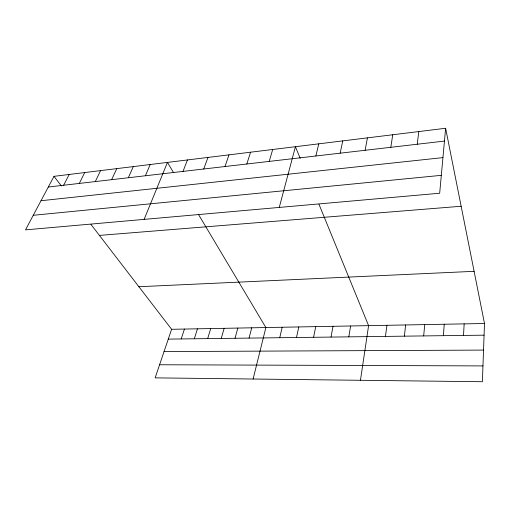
<?xml version="1.0" encoding="UTF-8"?>
<svg xmlns="http://www.w3.org/2000/svg" width="510" height="510" viewBox="0 0 510 510"><rect width="100%" height="100%" fill="white"/><g stroke="black" fill="none" stroke-linecap="round" stroke-linejoin="round"><path stroke-width="0.76" d="M445.619 128.271L439.677 193.239L25.5 229.87L53.99 176.326L445.619 128.271L484.5 323.499L482.39 381.729L155.136 377.865L171.609 329.294L90.952 224.394M463.514 335.427L464.157 323.875M443.381 335.682L444.242 324.245M423.676 335.924L424.741 324.609M404.373 336.166L405.641 324.959M417.244 144.241L418.806 131.561M385.471 336.402L386.924 325.31M360.455 380.288L368.59 325.648L318.973 204.274M390.813 147.307L392.745 134.761M348.808 336.855L350.619 325.979M331.028 337.078L333.005 326.304M365.122 150.284L367.404 137.866M313.593 337.295L315.728 326.623M340.151 153.178L342.758 140.894M296.501 337.505L298.79 326.942M279.741 337.716L282.177 327.248M315.862 155.996L318.775 143.833M253.1 379.019L265.882 327.547L198.734 214.882M249.046 338.098L251.742 327.809M279.257 207.43L295.43 146.701L300.199 158.349M235.027 338.27L237.838 328.07M221.238 338.442L224.158 328.325M269.223 161.409L272.703 149.487M207.672 338.614L210.7 328.574M194.329 338.78L197.459 328.816M246.821 164.003L250.563 152.203M181.203 338.946L184.435 329.058M224.999 166.534L228.984 154.849M203.739 169.001L207.959 157.431M183.013 171.405L187.451 159.949M144.126 219.376L167.452 162.403L173.362 172.316M145.382 175.765L150.195 164.52M128.329 177.741L133.308 166.591M111.639 179.679L116.777 168.619M95.3 181.573L100.591 170.608M79.305 183.428L84.736 172.552M63.642 185.245L69.207 174.458M48.297 187.023L444.446 141.085M41.01 200.723L442.935 157.615M33.265 215.284L441.316 175.332M99.418 235.403L461.148 206.257M138.879 286.728L474.109 271.326M171.609 329.294L484.5 323.499M168.287 339.105L484.079 335.172M164.054 351.581L483.537 350.089M159.579 364.758L482.964 365.912M53.99 176.326L61.41 185.971"/></g></svg>
